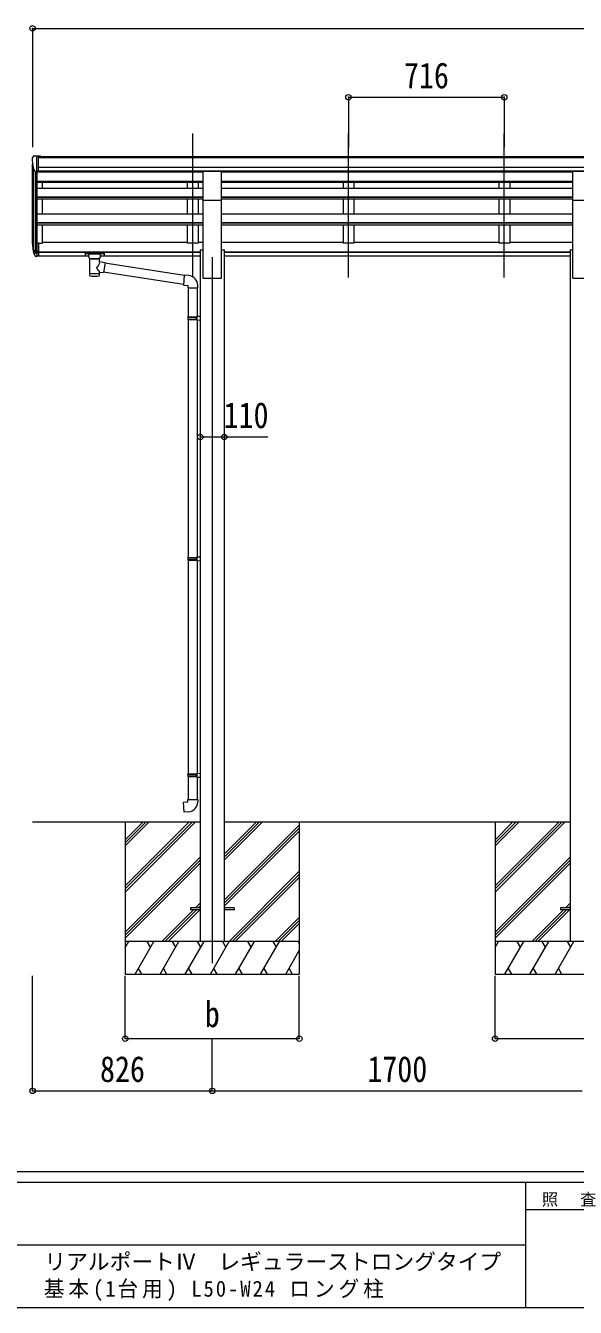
# Model space of a CAD drawing. Units: millimetres at full size, sheet at 1:25. Extents: x -6988 to 7066, y -4877 to 4823.
# Drawn here: x -8 to 2519, y -4877 to 1015 of the extents above; entities that cross this region are included whole.
import ezdxf
from ezdxf.enums import TextEntityAlignment as Align

# ---------------------------------------------------------------- set-up
doc = ezdxf.new("R2010")
doc.units = ezdxf.units.MM
doc.header["$LTSCALE"] = 25
doc.header["$PDMODE"] = 32
doc.header["$PDSIZE"] = 25
for name, color, linetype, lineweight in [('0-0_0', 7, 'Continuous', 9), ('0-1_本体', 4, 'Continuous', 9), ('0-2_部品', 7, 'Continuous', 9), ('0-8_PARTS2', 2, 'Continuous', 9), ('0-A_寸法', 6, 'Continuous', 9), ('F-0_240', 7, 'Continuous', 9)]:
    doc.layers.add(name, color=color, linetype=linetype, lineweight=lineweight)
doc.styles.add('ＭＳ ゴシック', font='')
doc.styles.get('ＭＳ ゴシック').set_extended_font_data('MS Gothic')

msp = doc.modelspace()

# ---------------------------------------------------------------- linework, layer by layer
at = {"layer": '0-0_0'}
for p, q in [((24.13, -2645.47), (795.13, -2645.47)), ((450.13, -2645.47), (450.13, -3345.47)), ((450.13, -2939.65), (744.31, -2645.47)), ((450.13, -2953.79), (758.45, -2645.47)), ((450.13, -2967.93), (772.6, -2645.47)), ((450.13, -2755.8), (560.46, -2645.47)), ((450.13, -2741.66), (546.32, -2645.47)), ((450.13, -2727.52), (532.18, -2645.47)), ((905.13, -2645.47), (2495.13, -2645.47)), ((905.13, -2821.3), (1080.96, -2645.47)), ((905.13, -2807.16), (1066.82, -2645.47)), ((905.13, -2793.02), (1052.68, -2645.47)), ((1250.13, -2645.47), (1250.13, -3345.47)), ((2150.13, -2645.47), (2150.13, -3345.47)), ((2150.13, -2939.65), (2444.31, -2645.47)), ((2150.13, -2953.79), (2458.45, -2645.47)), ((2150.13, -2967.93), (2472.6, -2645.47)), ((2150.13, -2755.8), (2260.46, -2645.47)), ((2150.13, -2741.66), (2246.32, -2645.47)), ((2150.13, -2727.52), (2232.18, -2645.47)), ((905.13, -3005.15), (1250.13, -2660.15)), ((905.13, -3019.29), (1250.13, -2674.29)), ((905.13, -3033.43), (1250.13, -2688.44)), ((450.13, -3151.78), (795.13, -2806.78)), ((450.13, -3165.92), (795.13, -2820.93)), ((2150.13, -3151.78), (2495.13, -2806.78)), ((2150.13, -3165.92), (2495.13, -2820.93)), ((450.13, -3180.07), (795.13, -2835.07)), ((926.94, -3195.47), (1250.13, -2872.28)), ((941.08, -3195.47), (1250.13, -2886.43)), ((2150.13, -3180.07), (2495.13, -2835.07)), ((955.23, -3195.47), (1250.13, -2900.57)), ((618.57, -3195.47), (764.07, -3049.97)), ((632.72, -3195.47), (778.22, -3049.97)), ((646.86, -3195.47), (792.36, -3049.97)), ((773.07, -3040.97), (795.13, -3018.91)), ((787.22, -3040.97), (795.13, -3033.06)), ((2318.57, -3195.47), (2464.07, -3049.97)), ((2332.72, -3195.47), (2478.22, -3049.97)), ((2346.86, -3195.47), (2492.36, -3049.97)), ((2473.07, -3040.97), (2495.13, -3018.91)), ((2487.22, -3040.97), (2495.13, -3033.06)), ((1139.07, -3195.47), (1250.13, -3084.41)), ((1153.22, -3195.47), (1250.13, -3098.56)), ((1167.36, -3195.47), (1250.13, -3112.7)), ((1250.13, -3195.47), (450.13, -3195.47)), ((450.13, -3222.98), (466.01, -3195.47)), ((494.88, -3345.47), (581.48, -3195.47)), ((566.48, -3221.45), (551.48, -3195.47)), ((610.35, -3345.47), (696.95, -3195.47)), ((681.95, -3221.45), (666.95, -3195.47)), ((725.82, -3345.47), (812.42, -3195.47)), ((797.42, -3221.45), (782.42, -3195.47)), ((841.29, -3345.47), (927.89, -3195.47)), ((912.89, -3221.45), (897.89, -3195.47)), ((956.76, -3345.47), (1043.36, -3195.47)), ((1028.36, -3221.45), (1013.36, -3195.47)), ((1072.23, -3345.47), (1158.83, -3195.47)), ((1128.83, -3195.47), (1143.83, -3221.45)), ((1187.7, -3345.47), (1250.13, -3237.33)), ((1244.3, -3195.47), (1250.13, -3205.57)), ((2950.13, -3195.47), (2150.13, -3195.47)), ((2150.13, -3222.98), (2166.01, -3195.47)), ((2194.88, -3345.47), (2281.48, -3195.47)), ((2266.48, -3221.45), (2251.48, -3195.47)), ((2310.35, -3345.47), (2396.95, -3195.47)), ((2381.95, -3221.45), (2366.95, -3195.47)), ((2425.82, -3345.47), (2512.42, -3195.47)), ((2497.42, -3221.45), (2482.42, -3195.47)), ((450.13, -3345.47), (1250.13, -3345.47)), ((509.88, -3319.49), (524.87, -3345.47)), ((625.35, -3319.49), (640.35, -3345.47)), ((740.82, -3319.49), (755.82, -3345.47)), ((856.29, -3319.49), (871.29, -3345.47)), ((971.76, -3319.49), (986.76, -3345.47)), ((1087.23, -3319.49), (1102.23, -3345.47)), ((1202.7, -3319.49), (1217.7, -3345.47)), ((2150.13, -3345.47), (2950.13, -3345.47)), ((2209.88, -3319.49), (2224.87, -3345.47)), ((2325.35, -3319.49), (2340.35, -3345.47)), ((2440.82, -3319.49), (2455.82, -3345.47))]:
    msp.add_line(p, q, dxfattribs=at)
at = {"layer": '0-1_本体'}
for p, q in [((50.63, 414.2), (5049.63, 414.2)), ((24.13, 13.79), (24.13, 378.03)), ((28.41, 359.24), (28.41, -10.47)), ((50.63, 408.84), (5049.63, 408.84)), ((50.63, 365.33), (5049.63, 365.32)), ((38.13, 343.88), (38.13, -28.47)), ((44.13, 343.41), (44.13, 15.96)), ((44.13, 342.77), (807.63, 342.77)), ((44.13, 300.74), (807.63, 300.74)), ((44.13, 299.04), (807.63, 299.04)), ((44.13, 295.45), (807.63, 295.45)), ((50.63, 347.65), (5049.63, 347.65)), ((807.63, 345.28), (50.63, 345.28)), ((69.13, 268.35), (69.13, 295.45)), ((735.13, 345.28), (735.13, 342.77)), ((735.13, 295.45), (735.13, 268.35)), ((785.13, 345.28), (785.13, 342.77)), ((785.13, 295.45), (785.13, 268.35)), ((892.63, 345.28), (2507.63, 345.28)), ((892.63, 342.77), (2507.63, 342.77)), ((892.63, 300.74), (2507.63, 300.74)), ((892.63, 299.04), (2507.63, 299.04)), ((892.63, 295.45), (2507.63, 295.45)), ((1451.13, 345.28), (1451.13, 342.77)), ((1451.13, 295.45), (1451.13, 268.35)), ((1501.13, 345.28), (1501.13, 342.77)), ((1501.13, 295.45), (1501.13, 268.35)), ((2167.13, 345.28), (2167.13, 342.77)), ((2167.13, 295.45), (2167.13, 268.35)), ((2217.13, 345.28), (2217.13, 342.77)), ((2217.13, 295.45), (2217.13, 268.35)), ((44.13, 268.35), (807.63, 268.35)), ((892.63, 268.35), (2507.63, 268.35)), ((44.13, 227.73), (807.63, 227.73)), ((44.13, 226.04), (807.63, 226.04)), ((44.13, 219.25), (807.63, 219.25)), ((69.13, 149.87), (69.13, 219.25)), ((735.13, 219.25), (735.13, 149.87)), ((785.13, 219.25), (785.13, 149.87)), ((807.63, -145.47), (807.63, 212.53)), ((892.63, 227.73), (2507.63, 227.73)), ((892.63, 226.04), (2507.63, 226.04)), ((892.63, 219.25), (2507.63, 219.25)), ((892.63, -145.47), (892.63, 212.53)), ((1451.13, 219.25), (1451.13, 149.87)), ((1501.13, 219.25), (1501.13, 149.87)), ((2167.13, 219.25), (2167.13, 149.87)), ((2217.13, 219.25), (2217.13, 149.87)), ((2507.63, -145.47), (2507.63, 212.53)), ((44.13, 149.87), (807.63, 149.87)), ((892.63, 149.87), (2507.63, 149.87)), ((44.13, 110.73), (807.63, 110.73)), ((44.13, 109.06), (807.63, 109.06)), ((44.13, 99.42), (807.63, 99.42)), ((69.13, 15.13), (69.13, 99.42)), ((735.13, 99.42), (735.13, 15.13)), ((892.63, 110.73), (2507.63, 110.73)), ((892.63, 109.06), (2507.63, 109.06)), ((892.63, 99.42), (2507.63, 99.42)), ((1451.13, 99.42), (1451.13, 15.13)), ((2167.13, 99.42), (2167.13, 15.13)), ((50.63, 15.13), (69.13, 15.13)), ((69.13, 20.35), (735.13, 20.35)), ((785.13, 20.35), (807.63, 20.35)), ((892.63, 20.35), (1451.13, 20.35)), ((1501.13, 20.35), (2167.13, 20.35)), ((2217.13, 20.35), (2507.63, 20.35)), ((50.63, -23.95), (795.13, -23.95)), ((50.63, -25.33), (795.13, -25.33)), ((50.63, -42.51), (282.13, -42.51)), ((336.13, -42.51), (795.13, -42.51)), ((795.13, -15.47), (807.63, -15.47)), ((795.13, -15.47), (795.13, -3195.47)), ((892.63, -15.47), (905.13, -15.47)), ((905.13, -15.47), (905.13, -3195.47)), ((905.13, -23.95), (2495.13, -23.95)), ((905.13, -25.33), (2495.13, -25.33)), ((905.13, -42.51), (2495.13, -42.51)), ((2495.13, -15.47), (2507.63, -15.47)), ((2495.13, -15.47), (2495.13, -3195.47)), ((807.63, -145.47), (892.63, -145.47)), ((2507.63, -145.47), (2592.63, -145.47))]:
    msp.add_line(p, q, dxfattribs=at)
for points in [[(785.13, 99.42), (785.13, 15.13), (735.13, 15.13)], [(1501.13, 99.42), (1501.13, 15.13), (1451.13, 15.13)], [(2217.13, 99.42), (2217.13, 15.13), (2167.13, 15.13)]]:
    msp.add_lwpolyline(points, dxfattribs=at)
at = {"layer": '0-2_部品'}
for p, q in [((29.04, 415.82), (24.97, 410.01)), ((32.13, 416.39), (29.8, 416.25)), ((32.13, 416.39), (50.63, 416.39)), ((44.13, 343.41), (44.13, 416.39)), ((50.63, 416.39), (60.63, 416.3)), ((50.63, 344.41), (50.63, 416.39)), ((60.63, 414.2), (60.63, 416.3)), ((22.13, 407.02), (22.13, 406.39)), ((36.51, 345.22), (27.23, 361.28)), ((44.13, 343.41), (38.92, 343.72)), ((50.63, 344.41), (44.13, 344.41)), ((807.63, 346.52), (892.63, 346.52)), ((807.63, 212.37), (807.63, 346.52)), ((892.63, 212.37), (892.63, 346.52)), ((2507.63, 346.52), (2592.63, 346.52)), ((2507.63, 212.37), (2507.63, 346.52)), ((807.63, 212.37), (892.63, 212.37)), ((2507.63, 212.37), (2592.63, 212.37)), ((44.13, 15.96), (44.13, -45.92)), ((50.63, 15.96), (44.13, 15.96)), ((50.63, 15.96), (50.63, -45.1)), ((26.52, -10.08), (36.69, -29.25)), ((37.7, -28), (27.94, -9.58)), ((29.11, -26.93), (36.69, -44.42)), ((44.13, -28.75), (39, -28.75)), ((44.13, -30.75), (39.29, -30.75)), ((44.13, -45.92), (39.29, -45.92)), ((50.63, -22.35), (44.13, -22.35)), ((50.63, -27.75), (44.13, -27.75)), ((50.63, -45.1), (44.13, -45.1)), ((265.63, -30.81), (265.63, -41.57)), ((265.63, -31.01), (265.63, -32.55)), ((267.63, -30.15), (350.63, -30.15)), ((267.63, -32.33), (350.63, -32.33)), ((267.63, -42.24), (282.13, -42.24)), ((282.13, -49.05), (282.13, -38.77)), ((286.23, -53.55), (286.21, -133.84)), ((332.03, -71.12), (332.03, -53.53)), ((336.13, -49.05), (336.13, -38.77)), ((336.13, -42.24), (350.63, -42.24)), ((352.63, -30.81), (352.63, -41.57)), ((357.25, -75.03), (332.03, -71.11)), ((332.05, -133.84), (332.03, -117.21)), ((332.03, -117.46), (350.23, -120.28)), ((357.25, -75.03), (350.23, -120.28)), ((721.07, -133.53), (356.94, -77.04)), ((717.4, -175.46), (350.5, -118.54)), ((742.05, -133.65), (721.22, -131.83)), ((737.13, -189.4), (783.13, -189.4)), ((739.13, -189.4), (739.13, -323.39)), ((781.13, -189.4), (781.13, -320.83)), ((783.13, -189.4), (783.13, -178.48)), ((737.13, -325.39), (738.13, -323.39)), ((737.13, -325.39), (781.13, -325.39)), ((737.13, -325.39), (737.13, -333.39)), ((737.13, -333.39), (781.13, -333.39)), ((737.13, -333.39), (738.13, -335.39)), ((738.13, -323.39), (781.13, -323.39)), ((738.13, -335.39), (781.13, -335.39)), ((739.13, -335.39), (739.13, -1429.58)), ((776.65, -325.39), (776.22, -323.39)), ((779.13, -320.89), (795.13, -320.42)), ((779.13, -322.89), (779.13, -320.89)), ((779.13, -322.89), (781.13, -322.89)), ((779.13, -337.89), (779.13, -335.89)), ((779.13, -337.89), (795.13, -338.36)), ((781.13, -337.95), (781.13, -1427.02)), ((795.13, -320.42), (795.13, -338.36)), ((737.13, -1431.58), (738.13, -1429.58)), ((737.13, -1431.58), (781.13, -1431.58)), ((737.13, -1431.58), (737.13, -1439.58)), ((737.13, -1439.58), (781.13, -1439.58)), ((737.13, -1439.58), (738.13, -1441.58)), ((738.13, -1429.58), (781.13, -1429.58)), ((738.13, -1441.58), (781.13, -1441.58)), ((739.13, -1441.58), (739.13, -2424.74)), ((776.65, -1431.58), (776.22, -1429.58)), ((779.13, -1427.08), (795.13, -1426.61)), ((779.13, -1429.08), (779.13, -1427.08)), ((779.13, -1429.08), (781.13, -1429.08)), ((779.13, -1444.08), (779.13, -1442.08)), ((779.13, -1444.08), (795.13, -1444.55)), ((781.13, -1444.14), (781.13, -2422.18)), ((795.13, -1426.61), (795.13, -1444.55)), ((737.13, -2426.74), (738.13, -2424.74)), ((737.13, -2426.74), (781.13, -2426.74)), ((737.13, -2426.74), (737.13, -2434.74)), ((737.13, -2434.74), (781.13, -2434.74)), ((737.13, -2434.74), (738.13, -2436.74)), ((738.13, -2424.74), (781.13, -2424.74)), ((738.13, -2436.74), (781.13, -2436.74)), ((739.13, -2436.74), (739.13, -2542.88)), ((776.65, -2426.74), (776.22, -2424.74)), ((779.13, -2422.24), (795.13, -2421.77)), ((779.13, -2424.24), (779.13, -2422.24)), ((779.13, -2424.24), (781.13, -2424.24)), ((779.13, -2439.24), (779.13, -2437.24)), ((779.13, -2439.24), (795.13, -2439.71)), ((781.13, -2439.3), (781.13, -2542.88)), ((795.13, -2421.77), (795.13, -2439.71)), ((737.13, -2542.88), (783.13, -2542.88)), ((737.13, -2552.88), (737.13, -2542.88)), ((783.13, -2542.88), (783.13, -2553.79))]:
    msp.add_line(p, q, dxfattribs=at)
at = {"layer": '0-2_部品', "color": 4}
for p, q in [((750.13, -3040.97), (750.13, -3049.97)), ((795.13, -3040.97), (750.13, -3040.97)), ((795.13, -3049.97), (750.13, -3049.97)), ((950.13, -3040.97), (905.13, -3040.97)), ((950.13, -3049.97), (905.13, -3049.97)), ((950.13, -3040.97), (950.13, -3049.97)), ((2450.13, -3040.97), (2450.13, -3049.97)), ((2495.13, -3040.97), (2450.13, -3040.97)), ((2495.13, -3049.97), (2450.13, -3049.97))]:
    msp.add_line(p, q, dxfattribs=at)
at = {"layer": '0-2_部品'}
for points in [[(265.63, -30.81), (265.67, -30.62), (265.75, -30.48), (265.85, -30.39), (265.95, -30.33), (266.07, -30.28), (266.37, -30.22), (266.86, -30.17), (267.4, -30.15), (267.63, -30.15)], [(265.63, -41.57), (265.67, -41.77), (265.75, -41.91), (265.85, -42), (265.95, -42.06), (266.07, -42.11), (266.37, -42.17), (266.86, -42.21), (267.4, -42.24), (267.63, -42.24)], [(282.17, -48.99), (282.15, -49.34), (282.39, -50.3), (282.91, -51.18), (283.72, -52.02), (284.83, -52.82), (286.23, -53.55)], [(332.03, -53.53), (332.26, -53.44), (333.62, -52.71), (334.73, -51.86), (335.49, -50.99), (335.95, -50.09), (336.12, -49.21)], [(350.63, -30.15), (350.98, -30.15), (351.51, -30.18), (351.96, -30.23), (352.27, -30.31), (352.44, -30.41), (352.56, -30.54), (352.62, -30.72), (352.63, -30.81)], [(350.63, -42.24), (350.98, -42.23), (351.51, -42.21), (351.96, -42.16), (352.27, -42.08), (352.44, -41.98), (352.56, -41.84), (352.62, -41.66), (352.63, -41.57)], [(721.22, -131.83), (717.21, -177.65), (737.13, -179.4), (737.13, -189.4)], [(776.65, -325.39), (776.65, -333.39), (776.22, -335.39)], [(779.13, -335.89), (781.13, -335.89), (781.13, -322.89)], [(776.65, -1431.58), (776.65, -1439.58), (776.22, -1441.58)], [(779.13, -1442.08), (781.13, -1442.08), (781.13, -1429.08)], [(776.65, -2426.74), (776.65, -2434.74), (776.22, -2436.74)], [(779.13, -2437.24), (781.13, -2437.24), (781.13, -2424.24)], [(742.05, -2598.62), (721.22, -2600.45), (717.21, -2554.62), (737.13, -2552.88)]]:
    msp.add_lwpolyline(points, dxfattribs=at)
for centre, radius, start, end in [((29.86, 415.25), 1, 93.5, 145), ((25.13, 407.02), 3, 93, 180), ((224.13, 406.39), 202, 180, 192.90261), ((39.11, 346.72), 3, 210, 266.5), ((112.79, 12.09), 89.07, 174.49576, 194.41188), ((112.08, 16.37), 88.05, 177.22392, 197.21071), ((157.35, 9.14), 133.22, 183.27987, 195.71302), ((39.29, -27.75), 3, 210, 270), ((39.29, -42.92), 3, 210, 270), ((39, -27.25), 1.5, 210, 270), ((738.13, -178.48), 45, 0, 85), ((738.13, -2553.79), 45, 275, 0)]:
    msp.add_arc(centre, radius, start, end, dxfattribs=at)
for centre, major_axis, ratio, start_param, end_param in [((267.63, -32.55), (2, 0), 0.109601, 1.5707963, 3.1415927), ((309.13, -38.77), (27, 0), 0.122176, 6.2831853, 9.424778), ((309.14, -54), (-22.91, 0.42), 0.072511, 0.0008029, 1.5715993), ((309.14, -55.62), (-22.91, 0.42), 0.072511, 0.0008029, 1.5715993), ((309.12, -54), (22.92, 0.42), 0.07247, 4.71158, 6.2823764), ((309.12, -55.62), (22.92, 0.42), 0.07247, 4.71158, 6.2823764), ((320.13, -49.05), (16, 0), 0.361356, 6.2636979, 6.2831853), ((350.63, -32.55), (2, 0), 0.109601, 0, 1.5707963), ((309.13, -97.66), (-22.81, -26.62), 0.234429, 1.6855472, 3.1268519), ((311.69, -95.01), (20.32, -22.25), 0.045535, 0.0389954, 1.3075346), ((309.13, -133.84), (22.92, 0), 0.101955, 3.1415499, 6.2833984), ((309.13, -121.4), (22.91, 0), 0.122865, 3.1415927, 6.2831853)]:
    msp.add_ellipse(centre, major_axis=major_axis, ratio=ratio, start_param=start_param, end_param=end_param, dxfattribs=at)
at = {"layer": '0-8_PARTS2'}
for p, q in [((760.13, -143.13), (760.13, 519.4)), ((1476.13, -143.13), (1476.13, 519.4)), ((2192.13, -143.13), (2192.13, 519.4)), ((850.13, -49.33), (850.13, -3295.47))]:
    msp.add_line(p, q, dxfattribs=at)
at = {"layer": '0-A_寸法'}
for p, q in [((24.13, 1002.89), (24.13, 457.26)), ((24.13, 1002.89), (5076.13, 1002.89)), ((1476.13, 686.27), (1476.13, 457.26)), ((1476.13, 686.27), (2192.13, 686.27)), ((2192.13, 686.27), (2192.13, 457.26)), ((795.13, -875.65), (905.13, -875.65)), ((905.13, -875.65), (1105.13, -875.65)), ((24.13, -3881.84), (24.13, -3352.89)), ((450.13, -3641.86), (450.13, -3352.89)), ((1250.13, -3641.86), (1250.13, -3352.89)), ((2150.13, -3641.86), (2150.13, -3352.89)), ((450.13, -3641.86), (1250.13, -3641.86)), ((850.13, -3881.84), (850.13, -3641.86)), ((2150.13, -3641.86), (2950.13, -3641.86)), ((24.13, -3881.84), (850.13, -3881.84)), ((850.13, -3881.84), (2550.13, -3881.84))]:
    msp.add_line(p, q, dxfattribs=at)
for p in [(24.13, 1002.89), (1476.13, 686.27), (2192.13, 686.27), (795.13, -875.65), (905.13, -875.65), (450.13, -3641.86), (1250.13, -3641.86), (2150.13, -3641.86), (24.13, -3881.84), (850.13, -3881.84)]:
    msp.add_point(p, dxfattribs=at)
at = {"layer": 'F-0_240', "color": 5}
for p, q in [((-6987.88, -4252.21), (6712.12, -4252.21)), ((-6987.88, -4302.21), (4489.82, -4302.21)), ((2289.82, -4302.21), (2289.82, -4877.21)), ((2289.82, -4427.21), (3789.82, -4427.21)), ((-2835.18, -4589.71), (2289.82, -4589.71)), ((-6987.88, -4877.21), (6712.12, -4877.21))]:
    msp.add_line(p, q, dxfattribs=at)

# ---------------------------------------------------------------- texts
at = {"layer": '0-A_寸法', "color": 7, "style": 'ＭＳ ゴシック', "width": 0.85}
for s, p in [('716', (1731.01, 691.27)), ('110', (902.01, -870.65)), ('b', (815.76, -3624.36)), ('826', (334.01, -3876.84)), ('1700', (1562.63, -3876.84))]:
    msp.add_text(s, height=119.1, dxfattribs=at).set_placement(p, align=Align.BOTTOM_LEFT)
at = {"layer": 'F-0_240', "style": 'ＭＳ ゴシック'}
msp.add_text('リアルポートⅣ\u3000レギュラーストロングタイプ', height=73.31, dxfattribs=at).set_placement((78.1, -4725.87), align=Align.BOTTOM_LEFT)
at = {"layer": 'F-0_240', "attachment_point": 7, "style": 'ＭＳ ゴシック'}
for s, insert, char_height in [('\\T1.17;照\u3000査', (2364.83, -4414.71), 54.99), ('\\T1.19;\\W0.95;基本(1台用)\\~L50-W24\\~ロング柱', (75.55, -4847.54), 73.31)]:
    msp.add_mtext(s, dxfattribs=dict(at, insert=insert, char_height=char_height))

doc.saveas('drawing.dxf')
